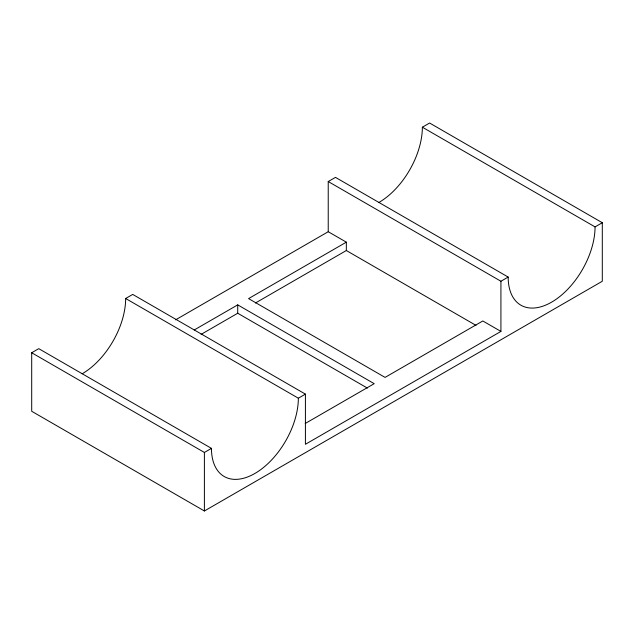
<?xml version="1.0" encoding="UTF-8"?>
<svg xmlns="http://www.w3.org/2000/svg" width="634" height="634" viewBox="0 0 634 634"><rect width="100%" height="100%" fill="white"/><g stroke="black" fill="none" stroke-linecap="round" stroke-linejoin="round"><path stroke-width="0.95" d="M378.918 202.452A61.443 35.472 -60 0 0 422.363 127.196L429.606 123.02L602.3 222.724L602.3 281.25L204.394 510.98L31.7 411.276L31.7 352.75L38.761 348.668L211.455 448.373A61.443 35.472 -60 0 0 254.9 473.455A61.443 35.472 -60 0 0 298.352 398.207L305.414 394.126L305.414 444.291L500.923 331.416L500.923 281.25L328.23 181.546L328.23 231.719L175.594 319.837M82.214 373.751A61.443 35.472 -60 0 0 125.659 298.503L132.72 294.422L305.414 394.126M328.23 181.546L335.473 177.369L508.167 277.066A61.443 35.472 -60 0 0 551.612 302.156A61.443 35.472 -60 0 0 595.057 226.901L602.3 222.724M194.273 329.957L237.718 304.875L374.203 383.673L305.2 423.512M475.999 325.385L346.338 250.525L346.338 242.164L248.583 298.606L385.068 377.404L482.823 320.97L500.923 331.416M201.089 334.387L237.718 313.236L367.379 388.095M255.439 303.004L346.338 250.525M31.7 352.75L204.394 452.454L211.455 448.373M500.923 281.25L508.167 277.066M422.363 127.196L595.057 226.901M328.23 231.719L346.338 242.164M125.659 298.503L298.352 398.207M237.718 304.875L237.718 313.236M204.394 452.454L204.394 510.98"/></g></svg>
